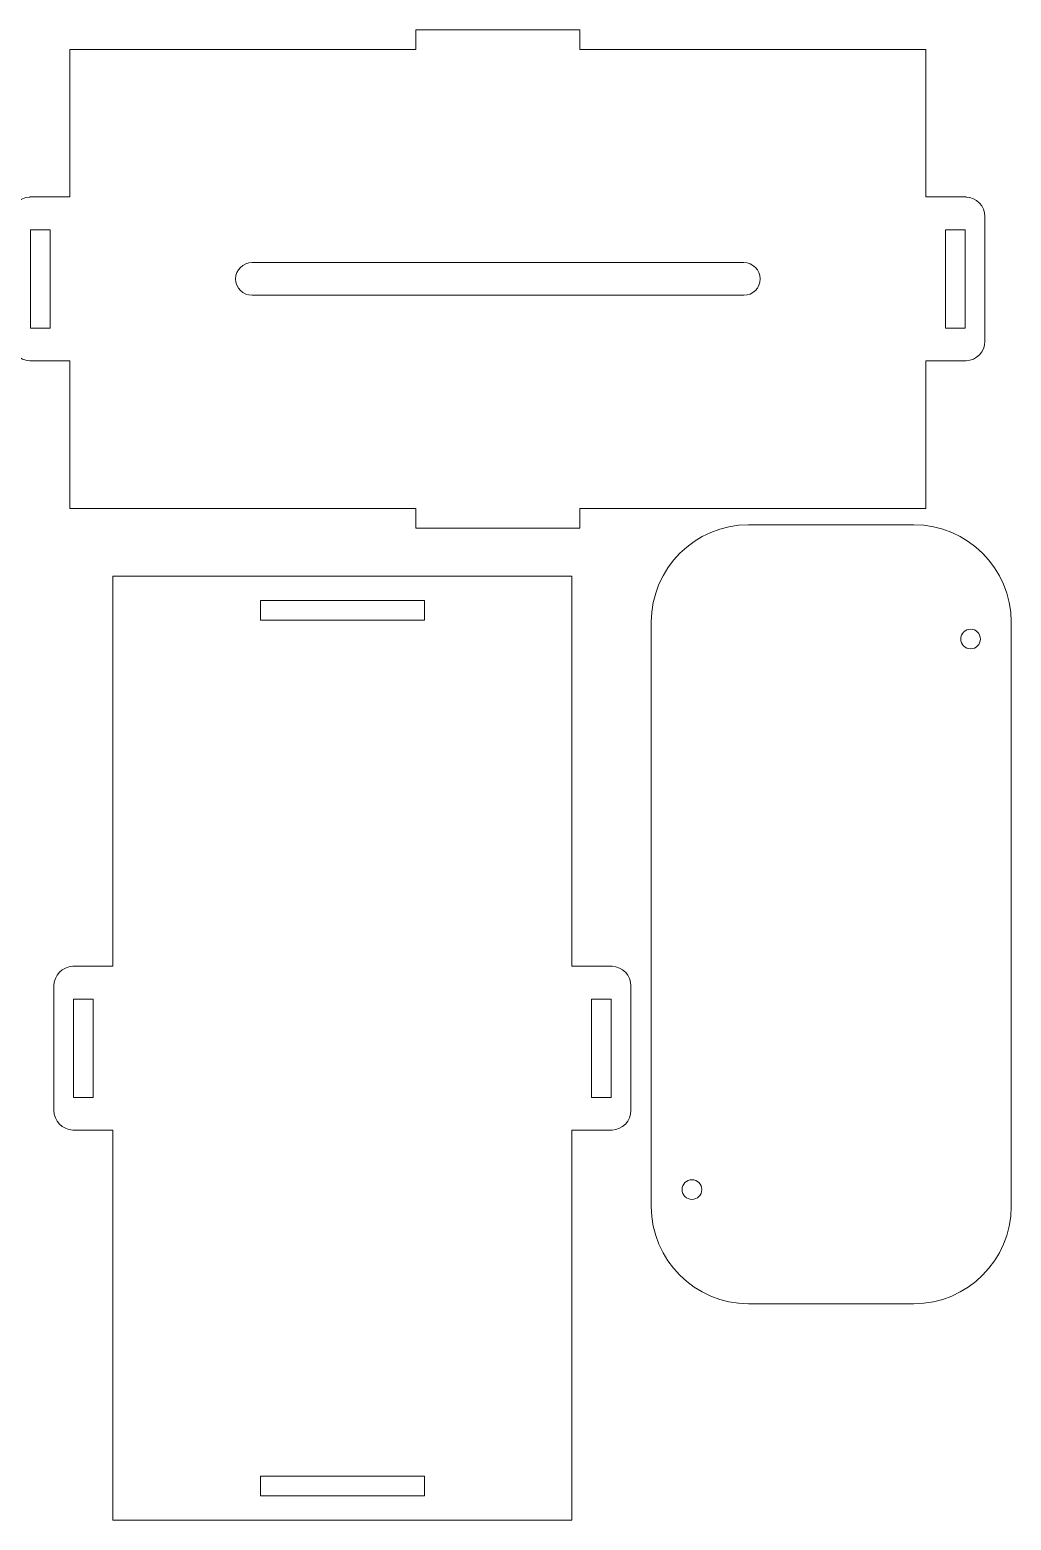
# Model space of a CAD drawing. Header units: millimetres. Extents: x 395 to 1406, y -158 to 315.
# Drawn here: x 1255.8 to 1405.5, y 22.2 to 249.6 of the extents above; entities that cross this region are included whole.
import ezdxf

# ---------------------------------------------------------------- set-up
doc = ezdxf.new("R2010")
doc.units = ezdxf.units.MM
doc.header["$MEASUREMENT"] = 0
doc.layers.add('layer 1', color=7, linetype='Continuous')

msp = doc.modelspace()

# ---------------------------------------------------------------- linework, layer by layer
at = {"layer": 'layer 1', "color": 250, "lineweight": 20}
for points, knots in [([(1392.5051, 246.5672), (1392.5051, 246.5672), (1392.5051, 224.0672), (1392.5051, 224.0672), (1392.5051, 224.0672), (1392.5051, 224.0672), (1395.5051, 224.0672), (1395.5051, 224.0672), (1395.5051, 224.0672), (1395.5051, 224.0672), (1398.5051, 224.0672), (1398.5051, 224.0672), (1398.5051, 224.0672), (1398.5051, 224.0672), (1398.5051, 224.0672), (1398.5051, 224.0672), (1398.5051, 224.0672), (1398.5051, 224.0672), (1398.6303, 224.0672), (1398.6303, 224.0672), (1398.6303, 224.0672), (1398.6303, 224.0672), (1398.6303, 224.0644), (1398.6303, 224.0644), (1398.6303, 224.0644), (1400.2229, 223.9982), (1401.5051, 222.6753), (1401.5051, 221.0672), (1401.5051, 221.0672), (1401.5051, 221.0672), (1401.5051, 202.0672), (1401.5051, 202.0672), (1401.5051, 202.0672), (1401.5051, 200.4591), (1400.2229, 199.1362), (1398.6303, 199.07), (1398.6303, 199.07), (1398.6303, 199.07), (1398.6303, 199.0672), (1398.6303, 199.0672), (1398.6303, 199.0672), (1398.6303, 199.0672), (1398.5051, 199.0672), (1398.5051, 199.0672), (1398.5051, 199.0672), (1398.5051, 199.0672), (1398.5051, 199.0672), (1398.5051, 199.0672), (1398.5051, 199.0672), (1398.5051, 199.0672), (1395.5051, 199.0672), (1395.5051, 199.0672), (1395.5051, 199.0672), (1395.5051, 199.0672), (1392.5051, 199.0672), (1392.5051, 199.0672), (1392.5051, 199.0672), (1392.5051, 199.0672), (1392.5051, 176.5672), (1392.5051, 176.5672), (1392.5051, 176.5672), (1392.5051, 176.5672), (1339.7268, 176.5672), (1339.7268, 176.5672), (1339.7268, 176.5672), (1339.7268, 176.5672), (1339.7268, 173.5672), (1339.7268, 173.5672), (1339.7268, 173.5672), (1331.3935, 173.5672), (1323.0601, 173.5672), (1314.7268, 173.5672), (1314.7268, 173.5672), (1314.7268, 173.5672), (1314.7268, 176.5672), (1314.7268, 176.5672), (1314.7268, 176.5672), (1314.7268, 176.5672), (1261.9485, 176.5672), (1261.9485, 176.5672), (1261.9485, 176.5672), (1261.9485, 176.5672), (1261.9485, 199.0672), (1261.9485, 199.0672), (1261.9485, 199.0672), (1261.9485, 199.0672), (1258.9485, 199.0672), (1258.9485, 199.0672), (1258.9485, 199.0672), (1258.9485, 199.0672), (1255.9485, 199.0672), (1255.9485, 199.0672), (1255.9485, 199.0672), (1255.9485, 199.0672), (1255.9485, 199.0672), (1255.9485, 199.0672), (1255.9485, 199.0672), (1255.9485, 199.0672), (1255.8233, 199.0672), (1255.8233, 199.0672), (1255.8233, 199.0672), (1255.8233, 199.0672), (1255.8233, 199.07), (1255.8233, 199.07), (1255.8233, 199.07), (1254.2307, 199.1362), (1252.9485, 200.4591), (1252.9485, 202.0672), (1252.9485, 202.0672), (1252.9485, 202.0672), (1252.9485, 221.0672), (1252.9485, 221.0672), (1252.9485, 221.0672), (1252.9485, 222.6753), (1254.2307, 223.9982), (1255.8233, 224.0644), (1255.8233, 224.0644), (1255.8233, 224.0644), (1255.8233, 224.0672), (1255.8233, 224.0672), (1255.8233, 224.0672), (1255.8233, 224.0672), (1255.9485, 224.0672), (1255.9485, 224.0672), (1255.9485, 224.0672), (1255.9485, 224.0672), (1255.9485, 224.0672), (1255.9485, 224.0672), (1255.9485, 224.0672), (1255.9485, 224.0672), (1258.9485, 224.0672), (1258.9485, 224.0672), (1258.9485, 224.0672), (1258.9485, 224.0672), (1261.9485, 224.0672), (1261.9485, 224.0672), (1261.9485, 224.0672), (1261.9485, 224.0672), (1261.9485, 246.5672), (1261.9485, 246.5672), (1261.9485, 246.5672), (1261.9485, 246.5672), (1314.7268, 246.5672), (1314.7268, 246.5672), (1314.7268, 246.5672), (1314.7268, 246.5672), (1314.7268, 249.5672), (1314.7268, 249.5672), (1314.7268, 249.5672), (1323.0601, 249.5672), (1331.3935, 249.5672), (1339.7268, 249.5672), (1339.7268, 249.5672), (1339.7268, 249.5672), (1339.7268, 246.5672), (1339.7268, 246.5672), (1339.7268, 246.5672), (1339.7268, 246.5672), (1392.5051, 246.5672), (1392.5051, 246.5672)], [0, 0, 0, 0, 0.02439024, 0.02439024, 0.02439024, 0.02439025, 0.04878049, 0.04878049, 0.04878049, 0.0487805, 0.07317073, 0.07317073, 0.07317073, 0.07317074, 0.09756098, 0.09756098, 0.09756098, 0.09756099, 0.12195122, 0.12195122, 0.12195122, 0.12195123, 0.14634146, 0.14634146, 0.14634146, 0.14634147, 0.17073171, 0.17073171, 0.17073171, 0.17073172, 0.19512195, 0.19512195, 0.19512195, 0.19512196, 0.2195122, 0.2195122, 0.2195122, 0.21951221, 0.24390244, 0.24390244, 0.24390244, 0.24390245, 0.26829268, 0.26829268, 0.26829268, 0.26829269, 0.29268293, 0.29268293, 0.29268293, 0.29268294, 0.31707317, 0.31707317, 0.31707317, 0.31707318, 0.34146341, 0.34146341, 0.34146341, 0.34146342, 0.36585366, 0.36585366, 0.36585366, 0.36585367, 0.3902439, 0.3902439, 0.3902439, 0.39024391, 0.41463415, 0.41463415, 0.41463415, 0.41463416, 0.43902439, 0.43902439, 0.43902439, 0.4390244, 0.46341463, 0.46341463, 0.46341463, 0.46341464, 0.48780488, 0.48780488, 0.48780488, 0.48780489, 0.51219512, 0.51219512, 0.51219512, 0.51219513, 0.53658537, 0.53658537, 0.53658537, 0.53658538, 0.56097561, 0.56097561, 0.56097561, 0.56097562, 0.58536585, 0.58536585, 0.58536585, 0.58536586, 0.6097561, 0.6097561, 0.6097561, 0.60975611, 0.63414634, 0.63414634, 0.63414634, 0.63414635, 0.65853659, 0.65853659, 0.65853659, 0.6585366, 0.68292683, 0.68292683, 0.68292683, 0.68292684, 0.70731707, 0.70731707, 0.70731707, 0.70731708, 0.73170732, 0.73170732, 0.73170732, 0.73170733, 0.75609756, 0.75609756, 0.75609756, 0.75609757, 0.7804878, 0.7804878, 0.7804878, 0.78048781, 0.80487805, 0.80487805, 0.80487805, 0.80487806, 0.82926829, 0.82926829, 0.82926829, 0.8292683, 0.85365854, 0.85365854, 0.85365854, 0.85365855, 0.87804878, 0.87804878, 0.87804878, 0.87804879, 0.90243902, 0.90243902, 0.90243902, 0.90243903, 0.92682927, 0.92682927, 0.92682927, 0.92682928, 0.95121951, 0.95121951, 0.95121951, 0.95121952, 1, 1, 1, 1]), ([(1405.5048, 159.2435), (1405.5048, 159.2435), (1405.5048, 70.0684), (1405.5048, 70.0684), (1405.5048, 70.0684), (1405.5048, 61.9144), (1398.8335, 55.2431), (1390.6795, 55.2431), (1390.6795, 55.2431), (1390.6795, 55.2431), (1365.4439, 55.2431), (1365.4439, 55.2431), (1365.4439, 55.2431), (1357.2899, 55.2431), (1350.6186, 61.9144), (1350.6186, 70.0684), (1350.6186, 70.0684), (1350.6186, 70.0684), (1350.6186, 159.2435), (1350.6186, 159.2435), (1350.6186, 159.2435), (1350.6186, 167.3975), (1357.2899, 174.0688), (1365.4439, 174.0688), (1365.4439, 174.0688), (1365.4439, 174.0688), (1390.6795, 174.0688), (1390.6795, 174.0688), (1390.6795, 174.0688), (1398.8335, 174.0688), (1405.5048, 167.3975), (1405.5048, 159.2435)], [0, 0, 0, 0, 0.11111111, 0.11111111, 0.11111111, 0.11111112, 0.22222222, 0.22222222, 0.22222222, 0.22222223, 0.33333333, 0.33333333, 0.33333333, 0.33333334, 0.44444444, 0.44444444, 0.44444444, 0.44444445, 0.55555556, 0.55555556, 0.55555556, 0.55555557, 0.66666667, 0.66666667, 0.66666667, 0.66666668, 0.77777778, 0.77777778, 0.77777778, 0.77777779, 1, 1, 1, 1]), ([(1268.5038, 166.2314), (1268.5038, 166.2314), (1338.5038, 166.2314), (1338.5038, 166.2314), (1338.5038, 166.2314), (1338.5038, 166.2314), (1338.5038, 106.7313), (1338.5038, 106.7313), (1338.5038, 106.7313), (1338.5038, 106.7313), (1341.5038, 106.7313), (1341.5038, 106.7313), (1341.5038, 106.7313), (1341.5038, 106.7313), (1344.5038, 106.7313), (1344.5038, 106.7313), (1344.5038, 106.7313), (1344.5038, 106.7313), (1344.5038, 106.7313), (1344.5038, 106.7313), (1344.5038, 106.7313), (1344.5038, 106.7313), (1344.629, 106.7313), (1344.629, 106.7313), (1344.629, 106.7313), (1344.629, 106.7313), (1344.629, 106.7285), (1344.629, 106.7285), (1344.629, 106.7285), (1346.2216, 106.6623), (1347.5038, 105.3394), (1347.5038, 103.7313), (1347.5038, 103.7313), (1347.5038, 103.7313), (1347.5038, 84.7313), (1347.5038, 84.7313), (1347.5038, 84.7313), (1347.5038, 83.1232), (1346.2216, 81.8003), (1344.629, 81.7341), (1344.629, 81.7341), (1344.629, 81.7341), (1344.629, 81.7313), (1344.629, 81.7313), (1344.629, 81.7313), (1344.629, 81.7313), (1344.5038, 81.7313), (1344.5038, 81.7313), (1344.5038, 81.7313), (1344.5038, 81.7313), (1344.5038, 81.7313), (1344.5038, 81.7313), (1344.5038, 81.7313), (1344.5038, 81.7313), (1341.5038, 81.7313), (1341.5038, 81.7313), (1341.5038, 81.7313), (1341.5038, 81.7313), (1338.5038, 81.7313), (1338.5038, 81.7313), (1338.5038, 81.7313), (1338.5038, 81.7313), (1338.5038, 22.2313), (1338.5038, 22.2313), (1338.5038, 22.2313), (1338.5038, 22.2313), (1268.5038, 22.2313), (1268.5038, 22.2313), (1268.5038, 22.2313), (1268.5038, 22.2313), (1268.5038, 81.7313), (1268.5038, 81.7313), (1268.5038, 81.7313), (1268.5038, 81.7313), (1265.5038, 81.7313), (1265.5038, 81.7313), (1265.5038, 81.7313), (1265.5038, 81.7313), (1262.5038, 81.7313), (1262.5038, 81.7313), (1262.5038, 81.7313), (1262.5038, 81.7313), (1262.5038, 81.7313), (1262.5038, 81.7313), (1262.5038, 81.7313), (1262.5038, 81.7313), (1262.3786, 81.7313), (1262.3786, 81.7313), (1262.3786, 81.7313), (1262.3786, 81.7313), (1262.3786, 81.7341), (1262.3786, 81.7341), (1262.3786, 81.7341), (1260.786, 81.8003), (1259.5038, 83.1232), (1259.5038, 84.7313), (1259.5038, 84.7313), (1259.5038, 84.7313), (1259.5038, 103.7313), (1259.5038, 103.7313), (1259.5038, 103.7313), (1259.5038, 105.3394), (1260.786, 106.6623), (1262.3786, 106.7285), (1262.3786, 106.7285), (1262.3786, 106.7285), (1262.3786, 106.7313), (1262.3786, 106.7313), (1262.3786, 106.7313), (1262.3786, 106.7313), (1262.5038, 106.7313), (1262.5038, 106.7313), (1262.5038, 106.7313), (1262.5038, 106.7313), (1262.5038, 106.7313), (1262.5038, 106.7313), (1262.5038, 106.7313), (1262.5038, 106.7313), (1265.5038, 106.7313), (1265.5038, 106.7313), (1265.5038, 106.7313), (1265.5038, 106.7313), (1268.5038, 106.7313), (1268.5038, 106.7313), (1268.5038, 106.7313), (1268.5038, 106.7313), (1268.5038, 166.2314), (1268.5038, 166.2314)], [0, 0, 0, 0, 0.03030303, 0.03030303, 0.03030303, 0.03030304, 0.06060606, 0.06060606, 0.06060606, 0.06060607, 0.09090909, 0.09090909, 0.09090909, 0.0909091, 0.12121212, 0.12121212, 0.12121212, 0.12121213, 0.15151515, 0.15151515, 0.15151515, 0.15151516, 0.18181818, 0.18181818, 0.18181818, 0.18181819, 0.21212121, 0.21212121, 0.21212121, 0.21212122, 0.24242424, 0.24242424, 0.24242424, 0.24242425, 0.27272727, 0.27272727, 0.27272727, 0.27272728, 0.3030303, 0.3030303, 0.3030303, 0.30303031, 0.33333333, 0.33333333, 0.33333333, 0.33333334, 0.36363636, 0.36363636, 0.36363636, 0.36363637, 0.39393939, 0.39393939, 0.39393939, 0.3939394, 0.42424242, 0.42424242, 0.42424242, 0.42424243, 0.45454545, 0.45454545, 0.45454545, 0.45454546, 0.48484848, 0.48484848, 0.48484848, 0.48484849, 0.51515152, 0.51515152, 0.51515152, 0.51515153, 0.54545455, 0.54545455, 0.54545455, 0.54545456, 0.57575758, 0.57575758, 0.57575758, 0.57575759, 0.60606061, 0.60606061, 0.60606061, 0.60606062, 0.63636364, 0.63636364, 0.63636364, 0.63636365, 0.66666667, 0.66666667, 0.66666667, 0.66666668, 0.6969697, 0.6969697, 0.6969697, 0.69696971, 0.72727273, 0.72727273, 0.72727273, 0.72727274, 0.75757576, 0.75757576, 0.75757576, 0.75757577, 0.78787879, 0.78787879, 0.78787879, 0.7878788, 0.81818182, 0.81818182, 0.81818182, 0.81818183, 0.84848485, 0.84848485, 0.84848485, 0.84848486, 0.87878788, 0.87878788, 0.87878788, 0.87878789, 0.90909091, 0.90909091, 0.90909091, 0.90909092, 0.93939394, 0.93939394, 0.93939394, 0.93939395, 1, 1, 1, 1])]:
    msp.add_open_spline(points, degree=3, knots=knots, dxfattribs=at)
at = {"layer": 'layer 1', "color": 114, "lineweight": 20}
for points, knots in [([(1258.9485, 204.0672), (1258.9485, 204.0672), (1255.9485, 204.0672), (1255.9485, 204.0672), (1255.9485, 204.0672), (1255.9485, 204.0672), (1255.9485, 219.0672), (1255.9485, 219.0672), (1255.9485, 219.0672), (1255.9485, 219.0672), (1258.9485, 219.0672), (1258.9485, 219.0672), (1258.9485, 219.0672), (1258.9485, 219.0672), (1258.9485, 204.0672), (1258.9485, 204.0672)], [0, 0, 0, 0, 0.2, 0.2, 0.2, 0.20000001, 0.4, 0.4, 0.4, 0.40000001, 0.6, 0.6, 0.6, 0.60000001, 1, 1, 1, 1]), ([(1395.5051, 204.0672), (1395.5051, 204.0672), (1398.5051, 204.0672), (1398.5051, 204.0672), (1398.5051, 204.0672), (1398.5051, 204.0672), (1398.5051, 219.0672), (1398.5051, 219.0672), (1398.5051, 219.0672), (1398.5051, 219.0672), (1395.5051, 219.0672), (1395.5051, 219.0672), (1395.5051, 219.0672), (1395.5051, 219.0672), (1395.5051, 204.0672), (1395.5051, 204.0672)], [0, 0, 0, 0, 0.2, 0.2, 0.2, 0.20000001, 0.4, 0.4, 0.4, 0.40000001, 0.6, 0.6, 0.6, 0.60000001, 1, 1, 1, 1]), ([(1289.7268, 214.0672), (1289.7268, 214.0672), (1364.7268, 214.0672), (1364.7268, 214.0672), (1364.7268, 214.0672), (1366.1018, 214.0672), (1367.2268, 212.9422), (1367.2268, 211.5673), (1367.2268, 211.5673), (1367.2268, 211.5673), (1367.2268, 211.5673), (1367.2268, 211.5673), (1367.2268, 211.5673), (1367.2268, 210.1923), (1366.1018, 209.0672), (1364.7268, 209.0672), (1364.7268, 209.0672), (1364.7268, 209.0672), (1289.7268, 209.0672), (1289.7268, 209.0672), (1289.7268, 209.0672), (1288.3518, 209.0672), (1287.2268, 210.1923), (1287.2268, 211.5673), (1287.2268, 211.5673), (1287.2268, 211.5673), (1287.2268, 211.5673), (1287.2268, 211.5673), (1287.2268, 211.5673), (1287.2268, 212.9422), (1288.3518, 214.0672), (1289.7268, 214.0672)], [0, 0, 0, 0, 0.11111111, 0.11111111, 0.11111111, 0.11111112, 0.22222222, 0.22222222, 0.22222222, 0.22222223, 0.33333333, 0.33333333, 0.33333333, 0.33333334, 0.44444444, 0.44444444, 0.44444444, 0.44444445, 0.55555556, 0.55555556, 0.55555556, 0.55555557, 0.66666667, 0.66666667, 0.66666667, 0.66666668, 0.77777778, 0.77777778, 0.77777778, 0.77777779, 1, 1, 1, 1]), ([(1316.0038, 162.5096), (1316.0038, 162.5096), (1316.0038, 159.5096), (1316.0038, 159.5096), (1316.0038, 159.5096), (1316.0038, 159.5096), (1291.0038, 159.5096), (1291.0038, 159.5096), (1291.0038, 159.5096), (1291.0038, 159.5096), (1291.0038, 162.5096), (1291.0038, 162.5096), (1291.0038, 162.5096), (1291.0038, 162.5096), (1316.0038, 162.5096), (1316.0038, 162.5096)], [0, 0, 0, 0, 0.2, 0.2, 0.2, 0.20000001, 0.4, 0.4, 0.4, 0.40000001, 0.6, 0.6, 0.6, 0.60000001, 1, 1, 1, 1]), ([(1400.806, 156.6418), (1400.806, 155.8134), (1400.1344, 155.1418), (1399.306, 155.1418), (1399.306, 155.1418), (1398.4776, 155.1418), (1397.806, 155.8134), (1397.806, 156.6418), (1397.806, 156.6418), (1397.806, 157.4702), (1398.4776, 158.1418), (1399.306, 158.1418), (1399.306, 158.1418), (1400.1344, 158.1418), (1400.806, 157.4702), (1400.806, 156.6418)], [0, 0, 0, 0, 0.2, 0.2, 0.2, 0.20000001, 0.4, 0.4, 0.4, 0.40000001, 0.6, 0.6, 0.6, 0.60000001, 1, 1, 1, 1]), ([(1265.5038, 101.7313), (1265.5038, 101.7313), (1262.5038, 101.7313), (1262.5038, 101.7313), (1262.5038, 101.7313), (1262.5038, 101.7313), (1262.5038, 86.7313), (1262.5038, 86.7313), (1262.5038, 86.7313), (1262.5038, 86.7313), (1265.5038, 86.7313), (1265.5038, 86.7313), (1265.5038, 86.7313), (1265.5038, 86.7313), (1265.5038, 101.7313), (1265.5038, 101.7313)], [0, 0, 0, 0, 0.2, 0.2, 0.2, 0.20000001, 0.4, 0.4, 0.4, 0.40000001, 0.6, 0.6, 0.6, 0.60000001, 1, 1, 1, 1]), ([(1341.5038, 101.7313), (1341.5038, 101.7313), (1344.5038, 101.7313), (1344.5038, 101.7313), (1344.5038, 101.7313), (1344.5038, 101.7313), (1344.5038, 86.7313), (1344.5038, 86.7313), (1344.5038, 86.7313), (1344.5038, 86.7313), (1341.5038, 86.7313), (1341.5038, 86.7313), (1341.5038, 86.7313), (1341.5038, 86.7313), (1341.5038, 101.7313), (1341.5038, 101.7313)], [0, 0, 0, 0, 0.2, 0.2, 0.2, 0.20000001, 0.4, 0.4, 0.4, 0.40000001, 0.6, 0.6, 0.6, 0.60000001, 1, 1, 1, 1]), ([(1358.3174, 72.6702), (1358.3174, 71.8418), (1357.6458, 71.1702), (1356.8174, 71.1702), (1356.8174, 71.1702), (1355.989, 71.1702), (1355.3174, 71.8418), (1355.3174, 72.6702), (1355.3174, 72.6702), (1355.3174, 73.4986), (1355.989, 74.1702), (1356.8174, 74.1702), (1356.8174, 74.1702), (1357.6458, 74.1702), (1358.3174, 73.4986), (1358.3174, 72.6702)], [0, 0, 0, 0, 0.2, 0.2, 0.2, 0.20000001, 0.4, 0.4, 0.4, 0.40000001, 0.6, 0.6, 0.6, 0.60000001, 1, 1, 1, 1]), ([(1316.0038, 28.953), (1316.0038, 28.953), (1316.0038, 25.953), (1316.0038, 25.953), (1316.0038, 25.953), (1316.0038, 25.953), (1291.0038, 25.953), (1291.0038, 25.953), (1291.0038, 25.953), (1291.0038, 25.953), (1291.0038, 28.953), (1291.0038, 28.953), (1291.0038, 28.953), (1291.0038, 28.953), (1316.0038, 28.953), (1316.0038, 28.953)], [0, 0, 0, 0, 0.2, 0.2, 0.2, 0.20000001, 0.4, 0.4, 0.4, 0.40000001, 0.6, 0.6, 0.6, 0.60000001, 1, 1, 1, 1])]:
    msp.add_open_spline(points, degree=3, knots=knots, dxfattribs=at)

doc.saveas('drawing.dxf')
